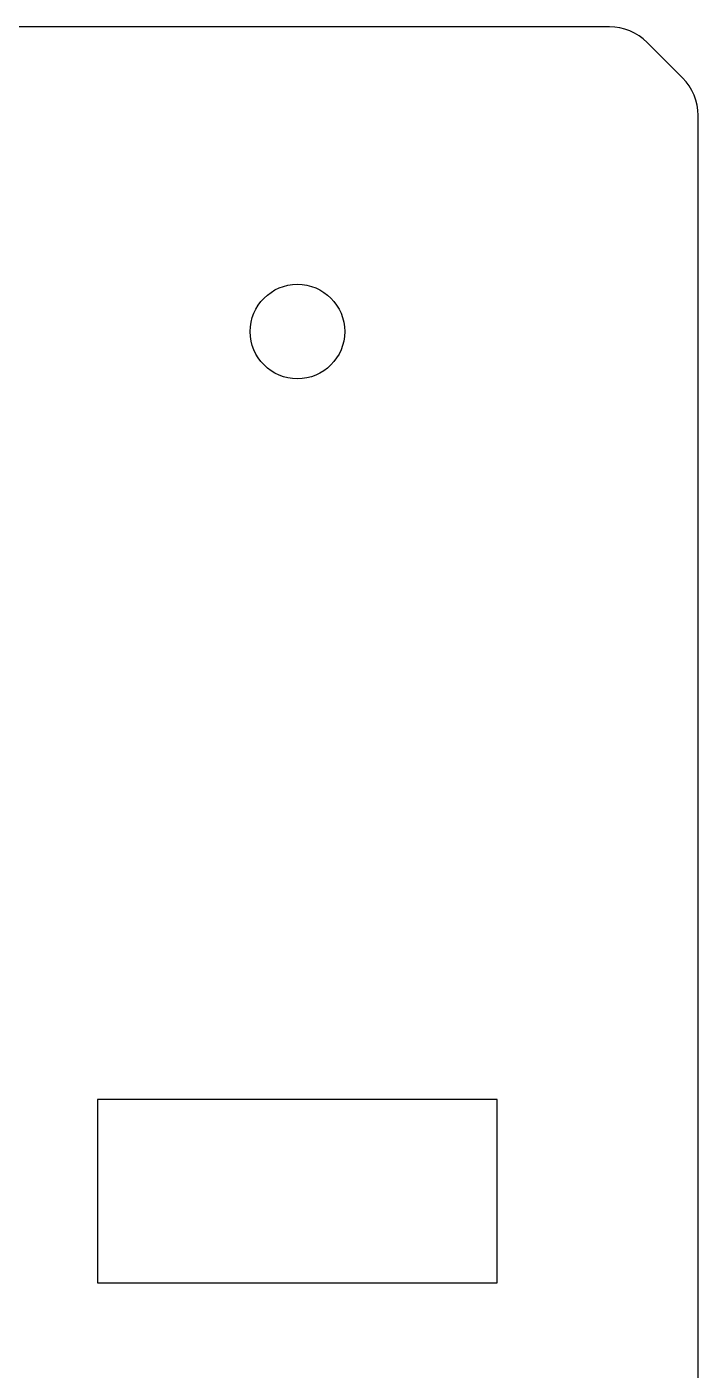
# Model space of a CAD drawing. Header units: millimetres. Extents: x -52 to 52, y -45 to 45.
# Drawn here: x 26.6 to 51.8, y -5.4 to 45 of the extents above; entities that cross this region are included whole.
import ezdxf

# ---------------------------------------------------------------- set-up
doc = ezdxf.new("R2010")
doc.units = ezdxf.units.MM

msp = doc.modelspace()

# ---------------------------------------------------------------- linework, layer by layer
at = {"color": 7, "linetype": 'Continuous', "lineweight": 25}
for p, q in [((48.422, 45), (-48.422, 45)), ((51.164, 43.086), (49.836, 44.414)), ((51.75, -41.672), (51.75, 41.672)), ((44.209, 4.72), (29.209, 4.72)), ((29.209, 4.72), (29.209, -2.16)), ((44.209, -2.16), (44.209, 4.72)), ((29.209, -2.16), (44.209, -2.16))]:
    msp.add_line(p, q, dxfattribs=at)
msp.add_circle((36.709, 33.56), 1.775, dxfattribs=at)
for centre, start, end in [((48.422, 43), 45, 90), ((49.75, 41.672), 0, 45)]:
    msp.add_arc(centre, 2, start, end, dxfattribs=at)

doc.saveas('drawing.dxf')
